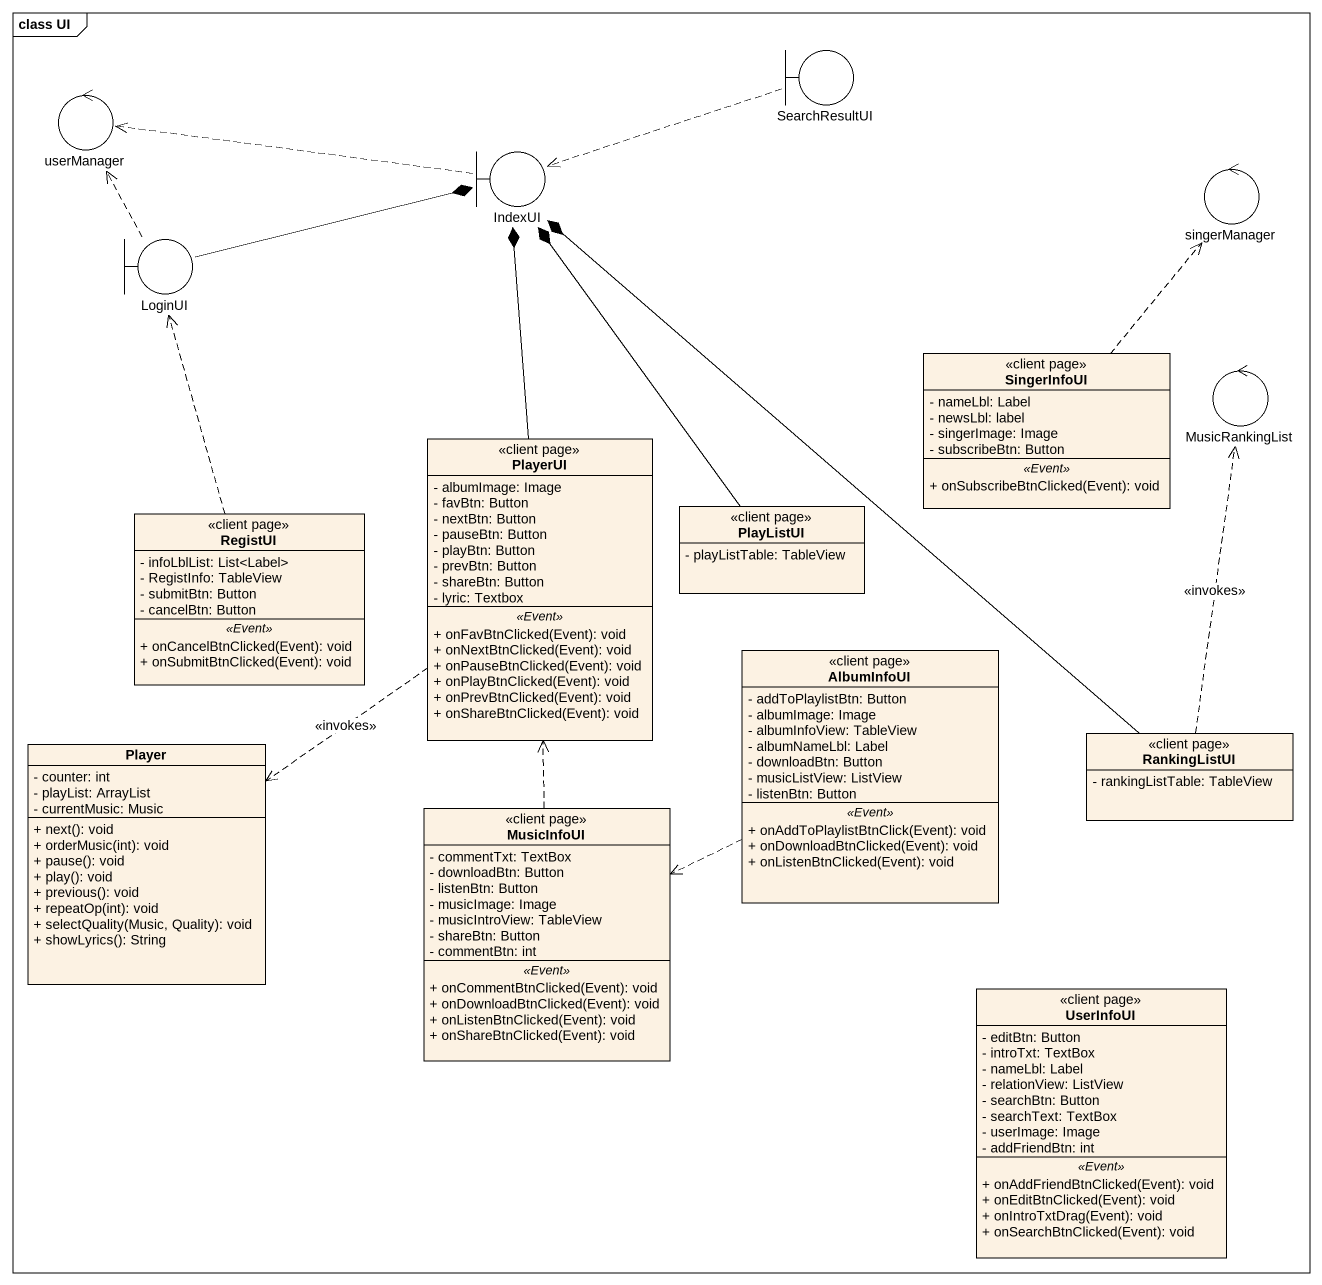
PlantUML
@startuml
mainframe class UI
allowmixing
hide circle
hide empty members
skinparam classAttributeIconSize 0
boundary SearchResultUI
control userManager
boundary IndexUI
control singerManager
boundary LoginUI
class SingerInfoUI <<client page>> {
  - nameLbl: Label
  - newsLbl: label
  - singerImage: Image
  - subscribeBtn: Button
  .. <<Event>> ..
  + onSubscribeBtnClicked(Event): void
}
control MusicRankingList
class PlayerUI <<client page>> {
  - albumImage: Image
  - favBtn: Button
  - nextBtn: Button
  - pauseBtn: Button
  - playBtn: Button
  - prevBtn: Button
  - shareBtn: Button
  - lyric: Textbox
  .. <<Event>> ..
  + onFavBtnClicked(Event): void
  + onNextBtnClicked(Event): void
  + onPauseBtnClicked(Event): void
  + onPlayBtnClicked(Event): void
  + onPrevBtnClicked(Event): void
  + onShareBtnClicked(Event): void
}
class RegistUI <<client page>> {
  - infoLblList: List<Label>
  - RegistInfo: TableView
  - submitBtn: Button
  - cancelBtn: Button
  .. <<Event>> ..
  + onCancelBtnClicked(Event): void
  + onSubmitBtnClicked(Event): void
}
class PlayListUI <<client page>> {
  - playListTable: TableView
}
class AlbumInfoUI <<client page>> {
  - addToPlaylistBtn: Button
  - albumImage: Image
  - albumInfoView: TableView
  - albumNameLbl: Label
  - downloadBtn: Button
  - musicListView: ListView
  - listenBtn: Button
  .. <<Event>> ..
  + onAddToPlaylistBtnClick(Event): void
  + onDownloadBtnClicked(Event): void
  + onListenBtnClicked(Event): void
}
class Player {
  - counter: int
  - playList: ArrayList
  - currentMusic: Music
  + next(): void
  + orderMusic(int): void
  + pause(): void
  + play(): void
  + previous(): void
  + repeatOp(int): void
  + selectQuality(Music, Quality): void
  + showLyrics(): String
}
class RankingListUI <<client page>> {
  - rankingListTable: TableView
}
class MusicInfoUI <<client page>> {
  - commentTxt: TextBox
  - downloadBtn: Button
  - listenBtn: Button
  - musicImage: Image
  - musicIntroView: TableView
  - shareBtn: Button
  - commentBtn: int
  .. <<Event>> ..
  + onCommentBtnClicked(Event): void
  + onDownloadBtnClicked(Event): void
  + onListenBtnClicked(Event): void
  + onShareBtnClicked(Event): void
}
class UserInfoUI <<client page>> {
  - editBtn: Button
  - introTxt: TextBox
  - nameLbl: Label
  - relationView: ListView
  - searchBtn: Button
  - searchText: TextBox
  - userImage: Image
  - addFriendBtn: int
  .. <<Event>> ..
  + onAddFriendBtnClicked(Event): void
  + onEditBtnClicked(Event): void
  + onIntroTxtDrag(Event): void
  + onSearchBtnClicked(Event): void
}
SearchResultUI .left.> IndexUI
IndexUI .left.> userManager
LoginUI .up.> userManager
LoginUI -right-* IndexUI
SingerInfoUI .up.> singerManager
PlayerUI -up-* IndexUI
PlayerUI ..> Player : <<invokes>>
RegistUI .up.> LoginUI
PlayListUI -up-* IndexUI
AlbumInfoUI .left.> MusicInfoUI
RankingListUI -up-* IndexUI
RankingListUI .up.> MusicRankingList : <<invokes>>
MusicInfoUI .up.> PlayerUI
@enduml
